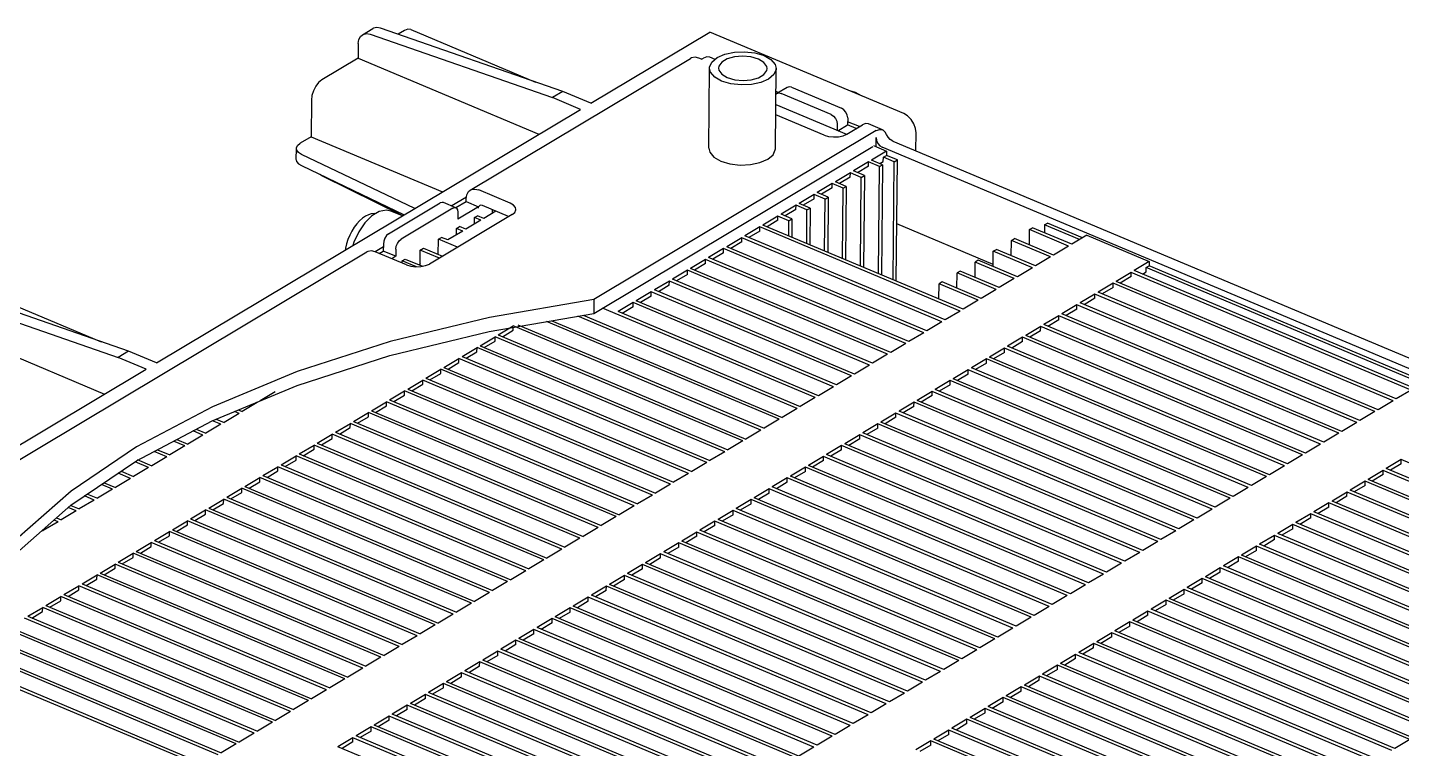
# Model space of a CAD drawing. Header units: millimetres. Extents: x 0 to 841, y 0 to 594.
# Drawn here: x 561.66 to 603.98, y 300.92 to 323.14 of the extents above; entities that cross this region are included whole.
import ezdxf

# ---------------------------------------------------------------- set-up
doc = ezdxf.new("R2010")
doc.units = ezdxf.units.MM
doc.header["$LTSCALE"] = 46.255
doc.layers.get('0').update_dxf_attribs({"linetype": 'CONTINUOUS'})

msp = doc.modelspace()

# ---------------------------------------------------------------- linework, layer by layer
at = {"color": 7, "linetype": 'CONTINUOUS'}
for p, q in [((571.975, 322.913), (572.294, 323.103)), ((572.211, 322.926), (577.828, 320.974)), ((578.146, 321.165), (572.53, 323.117)), ((573.276, 323.043), (573.079, 322.926)), ((573.465, 323.071), (577.309, 321.456)), ((579.011, 320.801), (582.675, 322.992)), ((588.648, 320.481), (582.675, 322.992)), ((571.846, 322.646), (571.842, 322.186)), ((571.842, 322.186), (570.727, 321.519)), ((571.842, 322.186), (577.413, 319.845)), ((575.297, 318.126), (582.082, 322.184)), ((582.42, 322.156), (582.343, 322.188)), ((582.42, 322.156), (582.483, 322.194)), ((582.837, 322.153), (582.673, 322.222)), ((582.646, 319.419), (582.669, 321.887)), ((584.696, 319.4), (584.719, 321.868)), ((585.06, 321.292), (584.742, 321.101)), ((585.191, 321.294), (586.732, 320.646)), ((570.405, 320.895), (570.394, 319.77)), ((578.146, 321.165), (577.828, 320.974)), ((578.693, 320.61), (577.828, 320.974)), ((579.011, 320.801), (578.146, 321.165)), ((584.789, 321.13), (584.713, 321.162)), ((586.414, 320.455), (584.872, 321.103)), ((565.633, 312.799), (578.693, 320.61)), ((586.196, 319.823), (584.706, 320.449)), ((584.709, 320.759), (586.885, 319.845)), ((587.802, 319.959), (579.107, 314.758)), ((586.604, 320.158), (586.602, 319.963)), ((586.624, 319.954), (586.921, 320.132)), ((586.9, 319.851), (587.378, 320.137)), ((586.923, 320.348), (586.921, 320.132)), ((587.184, 320.021), (586.921, 320.132)), ((587.285, 320.081), (586.922, 320.234)), ((587.991, 319.987), (587.568, 320.165)), ((570.394, 319.77), (570.056, 319.567)), ((570.394, 319.77), (574.443, 318.068)), ((586.782, 319.8), (586.9, 319.851)), ((587.797, 319.461), (587.8, 319.742)), ((588.309, 319.635), (623.17, 304.983)), ((589.024, 319.335), (589.029, 319.886)), ((569.938, 319.064), (569.941, 319.41)), ((573.59, 317.558), (570.099, 319.226)), ((579.103, 314.325), (587.702, 319.469)), ((588.119, 319.326), (587.658, 319.049)), ((587.714, 319.496), (588.119, 319.326)), ((623.133, 304.674), (587.99, 319.445)), ((588.021, 319.009), (588.023, 319.139)), ((588.023, 319.139), (588.118, 319.196)), ((588.36, 318.997), (588.023, 319.139)), ((588.119, 319.326), (588.118, 319.196)), ((588.455, 319.054), (588.118, 319.196)), ((570.095, 318.879), (573.266, 317.365)), ((587.562, 318.992), (587.1, 318.716)), ((587.437, 318.574), (587.1, 318.716)), ((587.561, 318.862), (587.227, 318.663)), ((587.561, 318.862), (587.562, 318.992)), ((587.899, 318.851), (587.562, 318.992)), ((587.995, 318.908), (587.658, 319.049)), ((587.869, 315.555), (587.899, 318.851)), ((587.899, 318.851), (587.995, 318.908)), ((587.911, 318.943), (588.021, 319.009)), ((587.995, 318.908), (587.963, 315.515)), ((588.326, 315.362), (588.36, 318.997)), ((588.36, 318.997), (588.455, 319.054)), ((588.421, 315.323), (588.455, 319.054)), ((570.745, 318.553), (570.661, 318.609)), ((573.216, 317.334), (570.745, 318.553)), ((586.447, 318.325), (585.985, 318.049)), ((586.446, 318.196), (586.447, 318.325)), ((586.784, 318.184), (586.447, 318.325)), ((587.005, 318.659), (586.543, 318.383)), ((586.88, 318.241), (586.543, 318.383)), ((587.003, 318.529), (586.67, 318.329)), ((587.003, 318.529), (587.005, 318.659)), ((587.342, 318.517), (587.005, 318.659)), ((587.316, 315.787), (587.342, 318.517)), ((587.342, 318.517), (587.437, 318.574)), ((587.437, 318.574), (587.411, 315.747)), ((574.713, 317.641), (575.178, 317.919)), ((575.168, 317.773), (575.169, 317.859)), ((576.522, 317.725), (575.558, 318.13)), ((585.89, 317.992), (585.428, 317.716)), ((585.889, 317.862), (585.555, 317.663)), ((585.889, 317.862), (585.89, 317.992)), ((586.227, 317.85), (585.89, 317.992)), ((586.323, 317.907), (585.985, 318.049)), ((586.446, 318.196), (586.112, 317.996)), ((586.212, 316.251), (586.227, 317.85)), ((586.227, 317.85), (586.323, 317.907)), ((586.323, 317.907), (586.307, 316.211)), ((586.764, 316.019), (586.784, 318.184)), ((586.784, 318.184), (586.88, 318.241)), ((586.88, 318.241), (586.859, 315.979)), ((572.783, 316.777), (574.376, 317.729)), ((573.209, 317.33), (572.856, 317.479)), ((574.761, 317.567), (573.168, 316.615)), ((574.856, 317.581), (574.47, 317.743)), ((574.854, 317.585), (575.168, 317.773)), ((575.555, 317.61), (574.916, 317.23)), ((574.918, 317.446), (574.916, 317.23)), ((575.168, 317.773), (575.555, 317.61)), ((575.553, 317.567), (575.553, 317.61)), ((576.48, 317.308), (575.67, 317.649)), ((576.084, 317.475), (575.718, 317.255)), ((575.985, 317.415), (575.986, 317.516)), ((585.332, 317.659), (584.87, 317.382)), ((585.331, 317.529), (584.997, 317.329)), ((585.331, 317.529), (585.332, 317.659)), ((585.67, 317.517), (585.332, 317.659)), ((585.765, 317.574), (585.428, 317.716)), ((585.66, 316.483), (585.67, 317.517)), ((585.67, 317.517), (585.765, 317.574)), ((585.765, 317.574), (585.755, 316.443)), ((576.588, 317.373), (574.04, 315.849)), ((574.872, 316.946), (574.968, 317.003)), ((575.16, 316.922), (574.968, 317.003)), ((575.622, 317.198), (575.16, 316.922)), ((575.428, 317.082), (575.429, 317.279)), ((575.429, 317.279), (575.525, 317.336)), ((575.622, 317.198), (575.429, 317.279)), ((575.718, 317.255), (575.525, 317.336)), ((584.775, 317.325), (584.313, 317.049)), ((590.479, 314.457), (584.313, 317.049)), ((584.774, 317.195), (584.44, 316.996)), ((584.774, 317.195), (584.775, 317.325)), ((585.112, 317.184), (584.775, 317.325)), ((585.208, 317.241), (584.87, 317.382)), ((585.108, 316.715), (585.112, 317.184)), ((585.112, 317.184), (585.208, 317.241)), ((585.208, 317.241), (585.202, 316.675)), ((591.405, 315.836), (588.437, 317.084)), ((592.985, 317.053), (592.982, 316.811)), ((592.985, 317.053), (593.08, 317.11)), ((594.062, 316.6), (592.985, 317.053)), ((594.158, 316.657), (593.08, 317.11)), ((574.31, 316.144), (574.315, 316.612)), ((574.315, 316.612), (574.41, 316.67)), ((574.903, 316.365), (574.315, 316.612)), ((574.603, 316.589), (574.41, 316.67)), ((575.065, 316.865), (574.603, 316.589)), ((574.87, 316.749), (574.872, 316.946)), ((575.065, 316.865), (574.872, 316.946)), ((583.66, 316.658), (583.198, 316.382)), ((583.659, 316.529), (583.66, 316.658)), ((589.826, 314.067), (583.66, 316.658)), ((584.218, 316.992), (583.756, 316.716)), ((589.922, 314.124), (583.756, 316.716)), ((584.216, 316.862), (583.882, 316.662)), ((584.216, 316.862), (584.218, 316.992)), ((590.384, 314.4), (584.218, 316.992)), ((591.962, 316.105), (591.967, 316.573)), ((591.967, 316.573), (592.062, 316.631)), ((593.171, 316.067), (591.967, 316.573)), ((593.266, 316.124), (592.062, 316.631)), ((592.52, 316.438), (592.524, 316.907)), ((592.524, 316.907), (592.619, 316.964)), ((593.728, 316.401), (592.524, 316.907)), ((593.824, 316.458), (592.619, 316.964)), ((594.286, 316.734), (593.824, 316.458)), ((594.286, 316.734), (596.213, 315.924)), ((547.825, 301.694), (572.112, 316.221)), ((572.366, 316.237), (572.621, 316.39)), ((573.336, 315.82), (572.373, 316.225)), ((572.495, 316.174), (572.62, 316.248)), ((572.622, 316.465), (572.62, 316.248)), ((573.005, 316.087), (572.62, 316.248)), ((573.007, 316.303), (573.005, 316.087)), ((573.753, 315.81), (573.757, 316.279)), ((573.757, 316.279), (573.853, 316.336)), ((574.346, 316.032), (573.757, 316.279)), ((573.853, 316.336), (574.442, 316.089)), ((583.103, 316.325), (582.641, 316.049)), ((583.101, 316.195), (582.768, 315.995)), ((583.101, 316.195), (583.103, 316.325)), ((589.269, 313.733), (583.103, 316.325)), ((589.364, 313.791), (583.198, 316.382)), ((583.659, 316.529), (583.325, 316.329)), ((591.405, 315.771), (591.409, 316.24)), ((591.409, 316.24), (591.505, 316.297)), ((592.613, 315.734), (591.409, 316.24)), ((592.709, 315.791), (591.505, 316.297)), ((593.728, 316.401), (593.266, 316.124)), ((573.005, 316.087), (572.88, 316.012)), ((573.199, 315.878), (573.2, 315.946)), ((573.2, 315.946), (573.295, 316.003)), ((573.637, 315.762), (573.2, 315.946)), ((573.295, 316.003), (573.83, 315.778)), ((573.753, 315.869), (573.726, 315.822)), ((582.545, 315.992), (582.083, 315.715)), ((582.544, 315.862), (582.21, 315.662)), ((582.544, 315.862), (582.545, 315.992)), ((588.712, 313.4), (582.545, 315.992)), ((588.807, 313.457), (582.641, 316.049)), ((590.847, 315.438), (590.852, 315.907)), ((590.947, 315.964), (590.852, 315.907)), ((592.056, 315.4), (590.852, 315.907)), ((592.152, 315.458), (590.947, 315.964)), ((592.613, 315.734), (592.152, 315.458)), ((593.171, 316.067), (592.709, 315.791)), ((596.213, 315.924), (595.751, 315.648)), ((596.115, 315.607), (596.116, 315.737)), ((596.116, 315.737), (596.211, 315.794)), ((604.612, 312.166), (596.116, 315.737)), ((596.213, 315.924), (596.211, 315.794)), ((604.708, 312.223), (596.211, 315.794)), ((581.43, 315.325), (580.969, 315.049)), ((581.429, 315.195), (581.43, 315.325)), ((587.597, 312.733), (581.43, 315.325)), ((581.988, 315.658), (581.526, 315.382)), ((587.692, 312.79), (581.526, 315.382)), ((581.987, 315.528), (581.653, 315.329)), ((581.987, 315.528), (581.988, 315.658)), ((588.154, 313.067), (581.988, 315.658)), ((588.25, 313.124), (582.083, 315.715)), ((590.29, 315.105), (590.294, 315.573)), ((590.39, 315.63), (590.294, 315.573)), ((591.499, 315.067), (590.294, 315.573)), ((591.594, 315.124), (590.39, 315.63)), ((592.056, 315.4), (591.594, 315.124)), ((595.655, 315.591), (595.193, 315.315)), ((603.816, 311.69), (595.193, 315.315)), ((595.654, 315.461), (595.32, 315.261)), ((595.654, 315.461), (595.655, 315.591)), ((604.278, 311.967), (595.655, 315.591)), ((604.374, 312.024), (595.751, 315.648)), ((596.004, 315.541), (596.115, 315.607)), ((558.833, 314.924), (564.45, 312.972)), ((564.768, 313.163), (559.151, 315.115)), ((560.087, 315.069), (563.931, 313.454)), ((580.873, 314.991), (580.411, 314.715)), ((580.872, 314.861), (580.873, 314.991)), ((587.039, 312.4), (580.873, 314.991)), ((587.135, 312.457), (580.969, 315.049)), ((581.429, 315.195), (581.095, 314.995)), ((589.732, 314.771), (589.737, 315.24)), ((589.832, 315.297), (589.737, 315.24)), ((590.941, 314.734), (589.737, 315.24)), ((591.037, 314.791), (589.832, 315.297)), ((591.499, 315.067), (591.037, 314.791)), ((594.54, 314.924), (594.079, 314.648)), ((594.539, 314.794), (594.54, 314.924)), ((603.164, 311.3), (594.54, 314.924)), ((595.098, 315.257), (594.636, 314.981)), ((603.259, 311.357), (594.636, 314.981)), ((595.097, 315.127), (594.763, 314.928)), ((595.097, 315.127), (595.098, 315.257)), ((603.721, 311.633), (595.098, 315.257)), ((579.107, 314.758), (579.103, 314.325)), ((585.924, 311.733), (579.373, 314.486)), ((580.316, 314.658), (579.854, 314.382)), ((580.314, 314.528), (579.981, 314.328)), ((580.314, 314.528), (580.316, 314.658)), ((586.482, 312.066), (580.316, 314.658)), ((586.577, 312.123), (580.411, 314.715)), ((580.872, 314.861), (580.538, 314.662)), ((590.941, 314.734), (590.479, 314.457)), ((593.983, 314.591), (593.521, 314.314)), ((593.982, 314.461), (593.648, 314.261)), ((593.982, 314.461), (593.983, 314.591)), ((602.606, 310.966), (593.983, 314.591)), ((602.702, 311.023), (594.079, 314.648)), ((594.539, 314.794), (594.205, 314.594)), ((558.464, 314.184), (564.035, 311.843)), ((575.883, 313.77), (579.103, 314.325)), ((584.81, 311.066), (577.65, 314.075)), ((577.815, 314.103), (584.905, 311.123)), ((585.367, 311.399), (578.608, 314.24)), ((578.773, 314.268), (585.463, 311.457)), ((586.02, 311.79), (579.854, 314.382)), ((589.826, 314.067), (589.364, 313.791)), ((590.384, 314.4), (589.922, 314.124)), ((593.426, 314.257), (592.964, 313.981)), ((593.424, 314.127), (593.091, 313.928)), ((593.424, 314.127), (593.426, 314.257)), ((602.049, 310.633), (593.426, 314.257)), ((602.144, 310.69), (593.521, 314.314)), ((576.16, 313.664), (576.621, 313.94)), ((576.16, 313.664), (583.79, 310.456)), ((576.286, 313.61), (576.62, 313.81)), ((576.62, 313.81), (576.621, 313.898)), ((584.252, 310.733), (576.621, 313.94)), ((576.762, 313.978), (584.348, 310.79)), ((589.269, 313.733), (588.807, 313.457)), ((592.868, 313.924), (592.406, 313.647)), ((601.029, 310.023), (592.406, 313.647)), ((592.867, 313.794), (592.533, 313.594)), ((592.867, 313.794), (592.868, 313.924)), ((601.491, 310.299), (592.868, 313.924)), ((601.587, 310.357), (592.964, 313.981)), ((572.826, 313.46), (569.968, 312.539)), ((575.045, 312.997), (575.507, 313.273)), ((575.505, 313.143), (575.507, 313.273)), ((583.137, 310.066), (575.507, 313.273)), ((575.602, 313.33), (576.064, 313.606)), ((575.602, 313.33), (583.233, 310.123)), ((575.729, 313.277), (576.063, 313.476)), ((576.063, 313.476), (576.064, 313.606)), ((583.695, 310.399), (576.064, 313.606)), ((588.712, 313.4), (588.25, 313.124)), ((591.753, 313.257), (591.291, 312.981)), ((591.752, 313.127), (591.753, 313.257)), ((600.376, 309.633), (591.753, 313.257)), ((592.311, 313.59), (591.849, 313.314)), ((600.472, 309.69), (591.849, 313.314)), ((592.31, 313.46), (591.976, 313.261)), ((592.31, 313.46), (592.311, 313.59)), ((600.934, 309.966), (592.311, 313.59)), ((564.768, 313.163), (564.45, 312.972)), ((565.315, 312.608), (564.45, 312.972)), ((565.633, 312.799), (564.768, 313.163)), ((574.487, 312.663), (574.949, 312.94)), ((574.614, 312.61), (574.948, 312.81)), ((574.948, 312.81), (574.949, 312.94)), ((582.58, 309.732), (574.949, 312.94)), ((575.045, 312.997), (582.675, 309.79)), ((575.172, 312.943), (575.505, 313.143)), ((588.154, 313.067), (587.692, 312.79)), ((591.196, 312.923), (590.734, 312.647)), ((591.195, 312.794), (590.861, 312.594)), ((591.195, 312.794), (591.196, 312.923)), ((599.819, 309.299), (591.196, 312.923)), ((599.915, 309.356), (591.291, 312.981)), ((591.752, 313.127), (591.418, 312.927)), ((552.255, 304.797), (565.315, 312.608)), ((569.968, 312.539), (567.355, 311.452)), ((573.93, 312.33), (574.392, 312.606)), ((574.057, 312.277), (574.391, 312.476)), ((574.391, 312.476), (574.392, 312.606)), ((582.022, 309.399), (574.392, 312.606)), ((574.487, 312.663), (582.118, 309.456)), ((587.039, 312.4), (586.577, 312.123)), ((587.597, 312.733), (587.135, 312.457)), ((590.638, 312.59), (590.177, 312.314)), ((590.637, 312.46), (590.303, 312.26)), ((590.637, 312.46), (590.638, 312.59)), ((599.262, 308.966), (590.638, 312.59)), ((599.357, 309.023), (590.734, 312.647)), ((567.351, 311.019), (569.964, 312.106)), ((572.815, 311.663), (573.277, 311.939)), ((573.276, 311.809), (573.277, 311.939)), ((580.908, 308.732), (573.277, 311.939)), ((573.372, 311.996), (573.834, 312.273)), ((573.372, 311.996), (581.003, 308.789)), ((573.499, 311.943), (573.833, 312.143)), ((573.833, 312.143), (573.834, 312.273)), ((581.465, 309.066), (573.834, 312.273)), ((573.93, 312.33), (581.561, 309.123)), ((586.482, 312.066), (586.02, 311.79)), ((589.524, 311.923), (589.062, 311.647)), ((589.522, 311.793), (589.524, 311.923)), ((598.147, 308.299), (589.524, 311.923)), ((590.081, 312.257), (589.619, 311.98)), ((598.242, 308.356), (589.619, 311.98)), ((590.08, 312.127), (589.746, 311.927)), ((590.08, 312.127), (590.081, 312.257)), ((598.704, 308.632), (590.081, 312.257)), ((598.8, 308.69), (590.177, 312.314)), ((604.278, 311.967), (603.816, 311.69)), ((568.735, 311.578), (568.273, 311.301)), ((568.735, 311.578), (568.714, 311.586)), ((569.292, 311.911), (568.83, 311.635)), ((572.258, 311.33), (572.72, 311.606)), ((572.718, 311.476), (572.72, 311.606)), ((580.35, 308.399), (572.72, 311.606)), ((572.815, 311.663), (580.446, 308.456)), ((572.942, 311.61), (573.276, 311.809)), ((585.924, 311.733), (585.463, 311.457)), ((588.966, 311.59), (588.504, 311.314)), ((588.965, 311.46), (588.966, 311.59)), ((597.589, 307.966), (588.966, 311.59)), ((597.685, 308.023), (589.062, 311.647)), ((589.522, 311.793), (589.189, 311.594)), ((603.721, 311.633), (603.259, 311.357)), ((567.355, 311.452), (565.022, 310.217)), ((567.472, 311.07), (567.716, 310.968)), ((568.177, 311.244), (567.716, 310.968)), ((568.177, 311.244), (568.035, 311.304)), ((568.152, 311.352), (568.273, 311.301)), ((571.7, 310.996), (572.162, 311.272)), ((571.827, 310.943), (572.161, 311.143)), ((572.161, 311.143), (572.162, 311.272)), ((579.793, 308.065), (572.162, 311.272)), ((572.258, 311.33), (579.888, 308.122)), ((572.384, 311.276), (572.718, 311.476)), ((585.367, 311.399), (584.905, 311.123)), ((588.409, 311.256), (587.947, 310.98)), ((588.408, 311.127), (588.074, 310.927)), ((588.408, 311.127), (588.409, 311.256)), ((597.032, 307.632), (588.409, 311.256)), ((597.127, 307.689), (588.504, 311.314)), ((588.965, 311.46), (588.631, 311.26)), ((603.164, 311.3), (602.702, 311.023)), ((565.018, 309.784), (567.351, 311.019)), ((567.063, 310.577), (566.758, 310.705)), ((566.86, 310.76), (567.158, 310.634)), ((567.62, 310.911), (567.158, 310.634)), ((567.62, 310.911), (567.356, 311.022)), ((571.143, 310.663), (571.605, 310.939)), ((571.143, 310.663), (578.774, 307.456)), ((571.27, 310.61), (571.603, 310.809)), ((571.603, 310.809), (571.605, 310.939)), ((579.235, 307.732), (571.605, 310.939)), ((571.7, 310.996), (579.331, 307.789)), ((584.252, 310.733), (583.79, 310.456)), ((584.81, 311.066), (584.348, 310.79)), ((587.851, 310.923), (587.39, 310.647)), ((596.013, 307.022), (587.39, 310.647)), ((587.85, 310.793), (587.516, 310.593)), ((587.85, 310.793), (587.851, 310.923)), ((596.474, 307.299), (587.851, 310.923)), ((596.57, 307.356), (587.947, 310.98)), ((602.606, 310.966), (602.144, 310.69)), ((566.505, 310.244), (566.043, 309.968)), ((566.505, 310.244), (566.16, 310.389)), ((566.263, 310.443), (566.601, 310.301)), ((567.063, 310.577), (566.601, 310.301)), ((570.028, 309.996), (570.49, 310.272)), ((570.489, 310.142), (570.49, 310.272)), ((578.121, 307.065), (570.49, 310.272)), ((570.585, 310.329), (571.047, 310.606)), ((570.585, 310.329), (578.216, 307.122)), ((570.712, 310.276), (571.046, 310.476)), ((571.046, 310.476), (571.047, 310.606)), ((578.678, 307.398), (571.047, 310.606)), ((583.695, 310.399), (583.233, 310.123)), ((586.737, 310.256), (586.275, 309.98)), ((586.735, 310.126), (586.737, 310.256)), ((595.36, 306.632), (586.737, 310.256)), ((587.294, 310.59), (586.832, 310.313)), ((595.455, 306.689), (586.832, 310.313)), ((587.293, 310.46), (586.959, 310.26)), ((587.293, 310.46), (587.294, 310.59)), ((595.917, 306.965), (587.294, 310.59)), ((601.491, 310.299), (601.029, 310.023)), ((602.049, 310.633), (601.587, 310.357)), ((565.022, 310.217), (563.003, 308.85)), ((565.035, 309.824), (565.486, 309.634)), ((565.948, 309.91), (565.486, 309.634)), ((565.948, 309.91), (565.562, 310.072)), ((565.665, 310.127), (566.043, 309.968)), ((569.471, 309.663), (569.932, 309.939)), ((569.597, 309.609), (569.931, 309.809)), ((569.931, 309.809), (569.932, 309.939)), ((577.563, 306.732), (569.932, 309.939)), ((570.028, 309.996), (577.659, 306.789)), ((570.155, 309.943), (570.489, 310.142)), ((583.137, 310.066), (582.675, 309.79)), ((586.179, 309.923), (585.717, 309.646)), ((586.178, 309.793), (586.179, 309.923)), ((594.802, 306.298), (586.179, 309.923)), ((594.898, 306.356), (586.275, 309.98)), ((586.735, 310.126), (586.402, 309.927)), ((600.934, 309.966), (600.472, 309.69)), ((603.976, 309.823), (603.514, 309.547)), ((603.974, 309.693), (603.976, 309.823)), ((612.599, 306.199), (603.976, 309.823)), ((562.999, 308.417), (565.018, 309.784)), ((564.833, 309.244), (564.455, 309.403)), ((564.543, 309.463), (564.929, 309.301)), ((565.39, 309.577), (564.929, 309.301)), ((565.39, 309.577), (564.972, 309.753)), ((568.913, 309.329), (569.375, 309.605)), ((569.04, 309.276), (569.374, 309.476)), ((569.374, 309.476), (569.375, 309.605)), ((577.006, 306.398), (569.375, 309.605)), ((569.471, 309.663), (577.101, 306.455)), ((582.022, 309.399), (581.561, 309.123)), ((582.58, 309.732), (582.118, 309.456)), ((585.622, 309.589), (585.16, 309.313)), ((585.62, 309.459), (585.287, 309.26)), ((585.62, 309.459), (585.622, 309.589)), ((594.245, 305.965), (585.622, 309.589)), ((594.34, 306.022), (585.717, 309.646)), ((586.178, 309.793), (585.844, 309.593)), ((600.376, 309.633), (599.915, 309.356)), ((603.418, 309.49), (602.956, 309.213)), ((603.417, 309.36), (603.418, 309.49)), ((612.041, 305.865), (603.418, 309.49)), ((612.137, 305.922), (603.514, 309.547)), ((603.974, 309.693), (603.641, 309.493)), ((564.276, 308.91), (563.938, 309.052)), ((564.026, 309.112), (564.371, 308.967)), ((564.833, 309.244), (564.371, 308.967)), ((568.356, 308.996), (568.818, 309.272)), ((568.356, 308.996), (575.986, 305.789)), ((568.483, 308.942), (568.816, 309.142)), ((568.816, 309.142), (568.818, 309.272)), ((576.448, 306.065), (568.818, 309.272)), ((568.913, 309.329), (576.544, 306.122)), ((581.465, 309.066), (581.003, 308.789)), ((585.064, 309.256), (584.602, 308.98)), ((593.226, 305.355), (584.602, 308.98)), ((585.063, 309.126), (584.729, 308.926)), ((585.063, 309.126), (585.064, 309.256)), ((593.687, 305.632), (585.064, 309.256)), ((593.783, 305.689), (585.16, 309.313)), ((599.262, 308.966), (598.8, 308.69)), ((599.819, 309.299), (599.357, 309.023)), ((602.861, 309.156), (602.399, 308.88)), ((602.86, 309.026), (602.526, 308.827)), ((602.86, 309.026), (602.861, 309.156)), ((611.484, 305.532), (602.861, 309.156)), ((611.579, 305.589), (602.956, 309.213)), ((603.417, 309.36), (603.083, 309.16)), ((563.003, 308.85), (561.326, 307.369)), ((563.718, 308.577), (563.256, 308.301)), ((563.718, 308.577), (563.42, 308.702)), ((563.509, 308.762), (563.814, 308.634)), ((564.276, 308.91), (563.814, 308.634)), ((567.241, 308.329), (567.703, 308.605)), ((567.702, 308.475), (567.703, 308.605)), ((575.333, 305.398), (567.703, 308.605)), ((567.798, 308.662), (568.26, 308.939)), ((567.798, 308.662), (575.429, 305.455)), ((567.925, 308.609), (568.259, 308.809)), ((568.259, 308.809), (568.26, 308.939)), ((575.891, 305.731), (568.26, 308.939)), ((580.908, 308.732), (580.446, 308.456)), ((583.949, 308.589), (583.488, 308.313)), ((583.948, 308.459), (583.949, 308.589)), ((592.573, 304.965), (583.949, 308.589)), ((584.507, 308.923), (584.045, 308.646)), ((592.668, 305.022), (584.045, 308.646)), ((584.506, 308.793), (584.172, 308.593)), ((584.506, 308.793), (584.507, 308.923)), ((593.13, 305.298), (584.507, 308.923)), ((598.704, 308.632), (598.242, 308.356)), ((602.303, 308.823), (601.842, 308.546)), ((610.465, 304.922), (601.842, 308.546)), ((602.302, 308.693), (601.968, 308.493)), ((602.302, 308.693), (602.303, 308.823)), ((610.926, 305.198), (602.303, 308.823)), ((611.022, 305.256), (602.399, 308.88)), ((561.322, 306.937), (562.999, 308.417)), ((563.161, 308.243), (562.699, 307.967)), ((563.161, 308.243), (562.918, 308.345)), ((562.993, 308.411), (563.256, 308.301)), ((566.683, 307.996), (567.145, 308.272)), ((566.81, 307.942), (567.144, 308.142)), ((567.144, 308.142), (567.145, 308.272)), ((574.776, 305.065), (567.145, 308.272)), ((567.241, 308.329), (574.872, 305.122)), ((567.368, 308.276), (567.702, 308.475)), ((580.35, 308.399), (579.888, 308.122)), ((583.392, 308.256), (582.93, 307.979)), ((583.391, 308.126), (583.057, 307.926)), ((583.391, 308.126), (583.392, 308.256)), ((592.015, 304.631), (583.392, 308.256)), ((592.111, 304.689), (583.488, 308.313)), ((583.948, 308.459), (583.614, 308.26)), ((598.147, 308.299), (597.685, 308.023)), ((601.189, 308.156), (600.727, 307.88)), ((601.187, 308.026), (601.189, 308.156)), ((609.812, 304.532), (601.189, 308.156)), ((601.746, 308.489), (601.284, 308.213)), ((609.907, 304.589), (601.284, 308.213)), ((601.745, 308.359), (601.411, 308.16)), ((601.745, 308.359), (601.746, 308.489)), ((610.369, 304.865), (601.746, 308.489)), ((562.603, 307.91), (562.141, 307.634)), ((562.603, 307.91), (562.483, 307.961)), ((562.557, 308.027), (562.699, 307.967)), ((566.126, 307.662), (566.588, 307.938)), ((566.253, 307.609), (566.587, 307.808)), ((566.587, 307.808), (566.588, 307.938)), ((574.219, 304.731), (566.588, 307.938)), ((566.683, 307.996), (574.314, 304.788)), ((579.235, 307.732), (578.774, 307.456)), ((579.793, 308.065), (579.331, 307.789)), ((582.835, 307.922), (582.373, 307.646)), ((582.833, 307.792), (582.5, 307.593)), ((582.833, 307.792), (582.835, 307.922)), ((591.458, 304.298), (582.835, 307.922)), ((591.553, 304.355), (582.93, 307.979)), ((597.589, 307.966), (597.127, 307.689)), ((600.631, 307.822), (600.169, 307.546)), ((600.63, 307.693), (600.296, 307.493)), ((600.63, 307.693), (600.631, 307.822)), ((609.254, 304.198), (600.631, 307.822)), ((609.35, 304.255), (600.727, 307.88)), ((601.187, 308.026), (600.854, 307.826)), ((562.122, 307.642), (562.141, 307.634)), ((565.011, 306.995), (565.473, 307.272)), ((565.472, 307.142), (565.473, 307.272)), ((573.104, 304.064), (565.473, 307.272)), ((565.569, 307.329), (566.03, 307.605)), ((565.569, 307.329), (573.199, 304.122)), ((565.695, 307.275), (566.029, 307.475)), ((566.029, 307.475), (566.03, 307.605)), ((573.661, 304.398), (566.03, 307.605)), ((566.126, 307.662), (573.757, 304.455)), ((578.678, 307.398), (578.216, 307.122)), ((582.277, 307.589), (581.815, 307.313)), ((590.438, 303.688), (581.815, 307.313)), ((582.276, 307.459), (581.942, 307.259)), ((582.276, 307.459), (582.277, 307.589)), ((590.9, 303.965), (582.277, 307.589)), ((590.996, 304.022), (582.373, 307.646)), ((596.474, 307.299), (596.013, 307.022)), ((597.032, 307.632), (596.57, 307.356)), ((600.074, 307.489), (599.612, 307.213)), ((600.072, 307.359), (599.739, 307.16)), ((600.072, 307.359), (600.074, 307.489)), ((608.697, 303.865), (600.074, 307.489)), ((608.792, 303.922), (600.169, 307.546)), ((564.454, 306.662), (564.916, 306.938)), ((564.914, 306.808), (564.916, 306.938)), ((572.546, 303.731), (564.916, 306.938)), ((565.011, 306.995), (572.642, 303.788)), ((565.138, 306.942), (565.472, 307.142)), ((578.121, 307.065), (577.659, 306.789)), ((581.162, 306.922), (580.7, 306.646)), ((581.161, 306.792), (581.162, 306.922)), ((589.785, 303.298), (581.162, 306.922)), ((581.72, 307.255), (581.258, 306.979)), ((589.881, 303.355), (581.258, 306.979)), ((581.719, 307.126), (581.385, 306.926)), ((581.719, 307.126), (581.72, 307.255)), ((590.343, 303.631), (581.72, 307.255)), ((595.917, 306.965), (595.455, 306.689)), ((599.516, 307.156), (599.054, 306.879)), ((607.678, 303.255), (599.054, 306.879)), ((599.515, 307.026), (599.181, 306.826)), ((599.515, 307.026), (599.516, 307.156)), ((608.139, 303.531), (599.516, 307.156)), ((608.235, 303.589), (599.612, 307.213)), ((563.896, 306.328), (564.358, 306.605)), ((564.023, 306.275), (564.357, 306.475)), ((564.357, 306.475), (564.358, 306.605)), ((571.989, 303.398), (564.358, 306.605)), ((564.454, 306.662), (572.085, 303.455)), ((564.581, 306.609), (564.914, 306.808)), ((577.563, 306.732), (577.101, 306.455)), ((580.605, 306.589), (580.143, 306.312)), ((580.604, 306.459), (580.27, 306.259)), ((580.604, 306.459), (580.605, 306.589)), ((589.228, 302.964), (580.605, 306.589)), ((589.324, 303.022), (580.7, 306.646)), ((581.161, 306.792), (580.827, 306.592)), ((595.36, 306.632), (594.898, 306.356)), ((598.401, 306.489), (597.94, 306.213)), ((598.4, 306.359), (598.401, 306.489)), ((607.025, 302.865), (598.401, 306.489)), ((598.959, 306.822), (598.497, 306.546)), ((607.12, 302.922), (598.497, 306.546)), ((598.958, 306.692), (598.624, 306.493)), ((598.958, 306.692), (598.959, 306.822)), ((607.582, 303.198), (598.959, 306.822)), ((563.339, 305.995), (563.801, 306.271)), ((563.339, 305.995), (570.97, 302.788)), ((563.466, 305.942), (563.8, 306.141)), ((563.8, 306.141), (563.801, 306.271)), ((571.432, 303.064), (563.801, 306.271)), ((563.896, 306.328), (571.527, 303.121)), ((576.448, 306.065), (575.986, 305.789)), ((577.006, 306.398), (576.544, 306.122)), ((580.048, 306.255), (579.586, 305.979)), ((580.046, 306.125), (579.712, 305.926)), ((580.046, 306.125), (580.048, 306.255)), ((588.671, 302.631), (580.048, 306.255)), ((588.766, 302.688), (580.143, 306.312)), ((594.802, 306.298), (594.34, 306.022)), ((597.844, 306.155), (597.382, 305.879)), ((597.843, 306.026), (597.509, 305.826)), ((597.843, 306.026), (597.844, 306.155)), ((606.467, 302.531), (597.844, 306.155)), ((606.563, 302.588), (597.94, 306.213)), ((598.4, 306.359), (598.066, 306.159)), ((562.224, 305.328), (562.686, 305.604)), ((562.685, 305.475), (562.686, 305.604)), ((570.317, 302.397), (562.686, 305.604)), ((562.782, 305.662), (563.243, 305.938)), ((562.782, 305.662), (570.412, 302.454)), ((562.908, 305.608), (563.242, 305.808)), ((563.242, 305.808), (563.243, 305.938)), ((570.874, 302.731), (563.243, 305.938)), ((575.891, 305.731), (575.429, 305.455)), ((578.933, 305.588), (578.471, 305.312)), ((578.931, 305.458), (578.933, 305.588)), ((587.556, 301.964), (578.933, 305.588)), ((579.49, 305.922), (579.028, 305.646)), ((587.651, 302.021), (579.028, 305.646)), ((579.489, 305.792), (579.155, 305.592)), ((579.489, 305.792), (579.49, 305.922)), ((588.113, 302.298), (579.49, 305.922)), ((588.209, 302.355), (579.586, 305.979)), ((593.687, 305.632), (593.226, 305.355)), ((594.245, 305.965), (593.783, 305.689)), ((597.287, 305.822), (596.825, 305.546)), ((597.285, 305.692), (596.952, 305.492)), ((597.285, 305.692), (597.287, 305.822)), ((605.91, 302.198), (597.287, 305.822)), ((606.005, 302.255), (597.382, 305.879)), ((561.667, 304.995), (562.129, 305.271)), ((562.127, 305.141), (562.129, 305.271)), ((569.759, 302.064), (562.129, 305.271)), ((562.224, 305.328), (569.855, 302.121)), ((562.351, 305.275), (562.685, 305.475)), ((575.333, 305.398), (574.872, 305.122)), ((578.375, 305.255), (577.913, 304.979)), ((578.374, 305.125), (578.375, 305.255)), ((586.998, 301.631), (578.375, 305.255)), ((587.094, 301.688), (578.471, 305.312)), ((578.931, 305.458), (578.598, 305.259)), ((593.13, 305.298), (592.668, 305.022)), ((596.172, 305.155), (595.71, 304.879)), ((596.171, 305.025), (596.172, 305.155)), ((604.795, 301.531), (596.172, 305.155)), ((596.729, 305.489), (596.267, 305.212)), ((604.89, 301.588), (596.267, 305.212)), ((596.728, 305.359), (596.394, 305.159)), ((596.728, 305.359), (596.729, 305.489)), ((605.352, 301.864), (596.729, 305.489)), ((605.448, 301.921), (596.825, 305.546)), ((569.202, 301.73), (561.571, 304.938)), ((561.667, 304.995), (569.297, 301.788)), ((561.794, 304.941), (562.127, 305.141)), ((574.219, 304.731), (573.757, 304.455)), ((574.776, 305.065), (574.314, 304.788)), ((577.818, 304.922), (577.356, 304.645)), ((577.817, 304.792), (577.483, 304.592)), ((577.817, 304.792), (577.818, 304.922)), ((586.441, 301.297), (577.818, 304.922)), ((586.537, 301.354), (577.913, 304.979)), ((578.374, 305.125), (578.04, 304.925)), ((592.573, 304.965), (592.111, 304.689)), ((595.614, 304.822), (595.152, 304.546)), ((595.613, 304.692), (595.614, 304.822)), ((604.237, 301.198), (595.614, 304.822)), ((604.333, 301.255), (595.71, 304.879)), ((596.171, 305.025), (595.837, 304.826)), ((560.552, 304.328), (568.183, 301.121)), ((568.644, 301.397), (561.014, 304.604)), ((561.109, 304.661), (568.74, 301.454)), ((573.661, 304.398), (573.199, 304.122)), ((577.26, 304.588), (576.799, 304.312)), ((585.422, 300.688), (576.799, 304.312)), ((577.259, 304.458), (576.925, 304.259)), ((577.259, 304.458), (577.26, 304.588)), ((585.884, 300.964), (577.26, 304.588)), ((585.979, 301.021), (577.356, 304.645)), ((591.458, 304.298), (590.996, 304.022)), ((592.015, 304.631), (591.553, 304.355)), ((595.057, 304.488), (594.595, 304.212)), ((595.056, 304.358), (594.722, 304.159)), ((595.056, 304.358), (595.057, 304.488)), ((603.68, 300.864), (595.057, 304.488)), ((603.776, 300.921), (595.152, 304.546)), ((595.613, 304.692), (595.279, 304.492)), ((567.53, 300.73), (559.899, 303.937)), ((559.994, 303.995), (567.625, 300.787)), ((568.087, 301.064), (560.456, 304.271)), ((573.104, 304.064), (572.642, 303.788)), ((576.146, 303.921), (575.684, 303.645)), ((576.144, 303.791), (576.146, 303.921)), ((584.769, 300.297), (576.146, 303.921)), ((576.703, 304.255), (576.241, 303.978)), ((584.864, 300.354), (576.241, 303.978)), ((576.702, 304.125), (576.368, 303.925)), ((576.702, 304.125), (576.703, 304.255)), ((585.326, 300.63), (576.703, 304.255)), ((590.9, 303.965), (590.438, 303.688)), ((594.5, 304.155), (594.038, 303.879)), ((602.661, 300.254), (594.038, 303.879)), ((594.498, 304.025), (594.164, 303.825)), ((594.498, 304.025), (594.5, 304.155)), ((603.123, 300.531), (594.5, 304.155)), ((603.218, 300.588), (594.595, 304.212)), ((566.972, 300.397), (559.341, 303.604)), ((559.437, 303.661), (567.068, 300.454)), ((572.546, 303.731), (572.085, 303.455)), ((575.588, 303.588), (575.126, 303.312)), ((575.587, 303.458), (575.253, 303.258)), ((575.587, 303.458), (575.588, 303.588)), ((584.211, 299.964), (575.588, 303.588)), ((584.307, 300.021), (575.684, 303.645)), ((576.144, 303.791), (575.811, 303.592)), ((590.343, 303.631), (589.881, 303.355)), ((593.385, 303.488), (592.923, 303.212)), ((593.383, 303.358), (593.385, 303.488)), ((602.008, 299.864), (593.385, 303.488)), ((593.942, 303.822), (593.48, 303.545)), ((602.103, 299.921), (593.48, 303.545)), ((593.941, 303.692), (593.607, 303.492)), ((593.941, 303.692), (593.942, 303.822)), ((602.565, 300.197), (593.942, 303.822)), ((571.432, 303.064), (570.97, 302.788)), ((571.989, 303.398), (571.527, 303.121)), ((575.031, 303.254), (574.569, 302.978)), ((575.03, 303.125), (574.696, 302.925)), ((575.03, 303.125), (575.031, 303.254)), ((583.654, 299.63), (575.031, 303.254)), ((583.749, 299.687), (575.126, 303.312)), ((589.785, 303.298), (589.324, 303.022)), ((592.827, 303.155), (592.365, 302.878)), ((592.826, 303.025), (592.827, 303.155)), ((601.45, 299.53), (592.827, 303.155)), ((601.546, 299.588), (592.923, 303.212)), ((593.383, 303.358), (593.05, 303.159)), ((570.874, 302.731), (570.412, 302.454)), ((574.473, 302.921), (574.011, 302.645)), ((582.635, 299.021), (574.011, 302.645)), ((574.472, 302.791), (574.138, 302.591)), ((574.472, 302.791), (574.473, 302.921)), ((583.096, 299.297), (574.473, 302.921)), ((583.192, 299.354), (574.569, 302.978)), ((588.671, 302.631), (588.209, 302.355)), ((589.228, 302.964), (588.766, 302.688)), ((592.27, 302.821), (591.808, 302.545)), ((592.269, 302.691), (591.935, 302.492)), ((592.269, 302.691), (592.27, 302.821)), ((600.893, 299.197), (592.27, 302.821)), ((600.989, 299.254), (592.365, 302.878)), ((592.826, 303.025), (592.492, 302.825)), ((570.317, 302.397), (569.855, 302.121)), ((573.358, 302.254), (572.897, 301.978)), ((573.357, 302.124), (573.358, 302.254)), ((581.982, 298.63), (573.358, 302.254)), ((573.916, 302.588), (573.454, 302.311)), ((582.077, 298.687), (573.454, 302.311)), ((573.915, 302.458), (573.581, 302.258)), ((573.915, 302.458), (573.916, 302.588)), ((582.539, 298.963), (573.916, 302.588)), ((588.113, 302.298), (587.651, 302.021)), ((591.712, 302.488), (591.251, 302.212)), ((599.874, 298.587), (591.251, 302.212)), ((591.711, 302.358), (591.377, 302.158)), ((591.711, 302.358), (591.712, 302.488)), ((600.336, 298.864), (591.712, 302.488)), ((600.431, 298.921), (591.808, 302.545)), ((569.759, 302.064), (569.297, 301.788)), ((572.801, 301.921), (572.339, 301.645)), ((572.8, 301.791), (572.466, 301.591)), ((572.8, 301.791), (572.801, 301.921)), ((581.424, 298.297), (572.801, 301.921)), ((581.52, 298.354), (572.897, 301.978)), ((573.357, 302.124), (573.023, 301.925)), ((587.556, 301.964), (587.094, 301.688)), ((590.598, 301.821), (590.136, 301.545)), ((590.596, 301.691), (590.598, 301.821)), ((599.221, 298.197), (590.598, 301.821)), ((591.155, 302.154), (590.693, 301.878)), ((599.316, 298.254), (590.693, 301.878)), ((591.154, 302.025), (590.82, 301.825)), ((591.154, 302.025), (591.155, 302.154)), ((599.778, 298.53), (591.155, 302.154)), ((568.644, 301.397), (568.183, 301.121)), ((569.202, 301.73), (568.74, 301.454)), ((572.244, 301.587), (571.782, 301.311)), ((572.242, 301.458), (571.909, 301.258)), ((572.242, 301.458), (572.244, 301.587)), ((580.867, 297.963), (572.244, 301.587)), ((580.962, 298.02), (572.339, 301.645)), ((586.998, 301.631), (586.537, 301.354)), ((590.04, 301.488), (589.578, 301.211)), ((590.039, 301.358), (589.705, 301.158)), ((590.039, 301.358), (590.04, 301.488)), ((598.663, 297.863), (590.04, 301.488)), ((598.759, 297.921), (590.136, 301.545)), ((590.596, 301.691), (590.263, 301.491)), ((568.087, 301.064), (567.625, 300.787)), ((571.686, 301.254), (571.224, 300.978)), ((579.847, 297.353), (571.224, 300.978)), ((571.685, 301.124), (571.351, 300.924)), ((571.685, 301.124), (571.686, 301.254)), ((580.309, 297.63), (571.686, 301.254)), ((580.405, 297.687), (571.782, 301.311)), ((585.884, 300.964), (585.422, 300.688)), ((586.441, 301.297), (585.979, 301.021)), ((589.483, 301.154), (589.021, 300.878)), ((589.482, 301.024), (589.148, 300.825)), ((589.482, 301.024), (589.483, 301.154)), ((598.106, 297.53), (589.483, 301.154)), ((598.201, 297.587), (589.578, 301.211)), ((604.237, 301.198), (603.776, 300.921))]:
    msp.add_line(p, q, dxfattribs=at)
for points in [[(571.975, 322.913), (571.996, 322.924), (572.097, 322.946), (572.211, 322.926)], [(572.53, 323.117), (572.416, 323.137), (572.315, 323.115), (572.294, 323.103)], [(573.465, 323.071), (573.374, 323.081), (573.276, 323.043)], [(571.846, 322.646), (571.865, 322.767), (571.917, 322.863), (571.975, 322.913)], [(582.343, 322.188), (582.223, 322.217), (582.115, 322.201), (582.082, 322.184)], [(582.673, 322.222), (582.582, 322.232), (582.483, 322.194)], [(582.669, 321.887), (582.671, 321.916), (582.74, 322.071), (582.902, 322.208), (583.141, 322.313), (583.432, 322.375), (583.75, 322.389), (584.067, 322.352), (584.347, 322.268)], [(584.172, 322.163), (583.944, 322.229), (583.688, 322.252), (583.435, 322.231), (583.21, 322.167), (583.044, 322.068), (582.955, 321.947), (582.944, 321.884)], [(584.444, 321.87), (584.433, 321.938), (584.342, 322.062), (584.172, 322.163)], [(584.347, 322.268), (584.561, 322.145), (584.688, 321.997), (584.719, 321.868)], [(583.041, 321.487), (582.827, 321.61), (582.701, 321.758), (582.669, 321.887)], [(582.944, 321.884), (582.956, 321.817), (583.046, 321.693), (583.216, 321.592)], [(584.719, 321.868), (584.717, 321.838), (584.649, 321.684), (584.487, 321.547), (584.248, 321.442), (583.956, 321.38), (583.638, 321.366), (583.321, 321.402), (583.041, 321.487)], [(583.216, 321.592), (583.444, 321.526), (583.701, 321.502), (583.954, 321.524), (584.178, 321.588), (584.345, 321.686), (584.433, 321.808), (584.444, 321.87)], [(570.727, 321.519), (570.628, 321.439), (570.539, 321.324), (570.468, 321.187), (570.422, 321.039), (570.405, 320.895)], [(585.191, 321.294), (585.116, 321.308), (585.06, 321.292)], [(584.712, 321.068), (584.735, 321.097), (584.742, 321.101)], [(584.742, 321.101), (584.798, 321.118), (584.872, 321.103)], [(587.166, 321.131), (587.057, 321.168), (586.983, 321.181)], [(587.35, 321.027), (587.276, 321.076), (587.166, 321.131)], [(586.414, 320.455), (586.488, 320.407), (586.549, 320.335), (586.59, 320.248), (586.604, 320.158)], [(586.923, 320.348), (586.909, 320.438), (586.868, 320.525), (586.806, 320.598), (586.732, 320.646)], [(589.029, 319.886), (589.012, 320.028), (588.958, 320.172), (588.874, 320.303), (588.767, 320.41), (588.648, 320.481)], [(587.568, 320.165), (587.476, 320.175), (587.378, 320.137)], [(587.802, 319.959), (587.91, 319.998), (587.991, 319.987)], [(587.991, 319.987), (588.006, 319.98), (588.076, 319.907)], [(569.941, 319.41), (569.943, 319.431), (569.979, 319.503), (570.056, 319.567)], [(586.196, 319.823), (586.331, 319.782), (586.484, 319.764), (586.639, 319.77), (586.782, 319.8)], [(587.8, 319.742), (587.814, 319.653), (587.855, 319.565), (587.916, 319.493), (587.99, 319.445)], [(588.309, 319.635), (588.231, 319.687), (588.166, 319.76), (588.114, 319.839), (588.076, 319.907)], [(570.099, 319.226), (570.006, 319.285), (569.953, 319.356), (569.941, 319.41)], [(582.646, 319.419), (582.677, 319.293), (582.804, 319.142), (583.018, 319.019)], [(583.018, 319.019), (583.297, 318.935), (583.611, 318.898), (583.926, 318.911), (584.218, 318.972), (584.459, 319.076), (584.623, 319.212), (584.694, 319.367), (584.696, 319.4)], [(569.938, 319.063), (569.949, 319.01), (570.003, 318.939), (570.095, 318.879)], [(575.169, 317.859), (575.189, 317.985), (575.245, 318.083), (575.297, 318.126)], [(575.297, 318.126), (575.331, 318.143), (575.438, 318.159), (575.558, 318.13)], [(572.497, 317.467), (572.271, 317.333), (572.053, 317.117), (571.861, 316.838), (571.709, 316.517), (571.68, 316.415)], [(572.855, 317.479), (572.714, 317.509), (572.497, 317.467)], [(574.47, 317.743), (574.437, 317.749), (574.376, 317.729)], [(574.761, 317.567), (574.822, 317.587), (574.856, 317.581)], [(574.856, 317.581), (574.873, 317.571), (574.907, 317.522), (574.918, 317.446)], [(575.591, 317.648), (575.582, 317.641), (575.555, 317.609)], [(575.67, 317.649), (575.621, 317.657), (575.591, 317.648)], [(576.703, 317.53), (576.687, 317.594), (576.625, 317.666), (576.522, 317.725)], [(576.588, 317.373), (576.668, 317.44), (576.702, 317.516), (576.703, 317.53)], [(572.378, 317.396), (572.335, 317.402), (572.25, 317.394), (572.162, 317.367), (572.071, 317.322), (571.98, 317.259), (571.891, 317.18), (571.806, 317.086), (571.726, 316.979), (571.652, 316.862), (571.587, 316.736), (571.532, 316.604), (571.487, 316.47), (571.454, 316.335), (571.445, 316.275)], [(572.783, 316.777), (572.721, 316.723), (572.67, 316.646), (572.635, 316.556), (572.622, 316.465)], [(573.007, 316.303), (573.02, 316.394), (573.055, 316.484), (573.107, 316.561), (573.168, 316.615)], [(572.373, 316.225), (572.253, 316.254), (572.145, 316.237), (572.112, 316.221)], [(573.336, 315.82), (573.471, 315.779), (573.624, 315.761), (573.779, 315.768)], [(573.779, 315.768), (573.922, 315.798), (574.04, 315.849)], [(579.107, 314.758), (575.887, 314.203), (572.826, 313.46)], [(569.964, 312.106), (572.822, 313.027), (575.883, 313.77)]]:
    msp.add_lwpolyline(points, dxfattribs=at)

doc.saveas('drawing.dxf')
